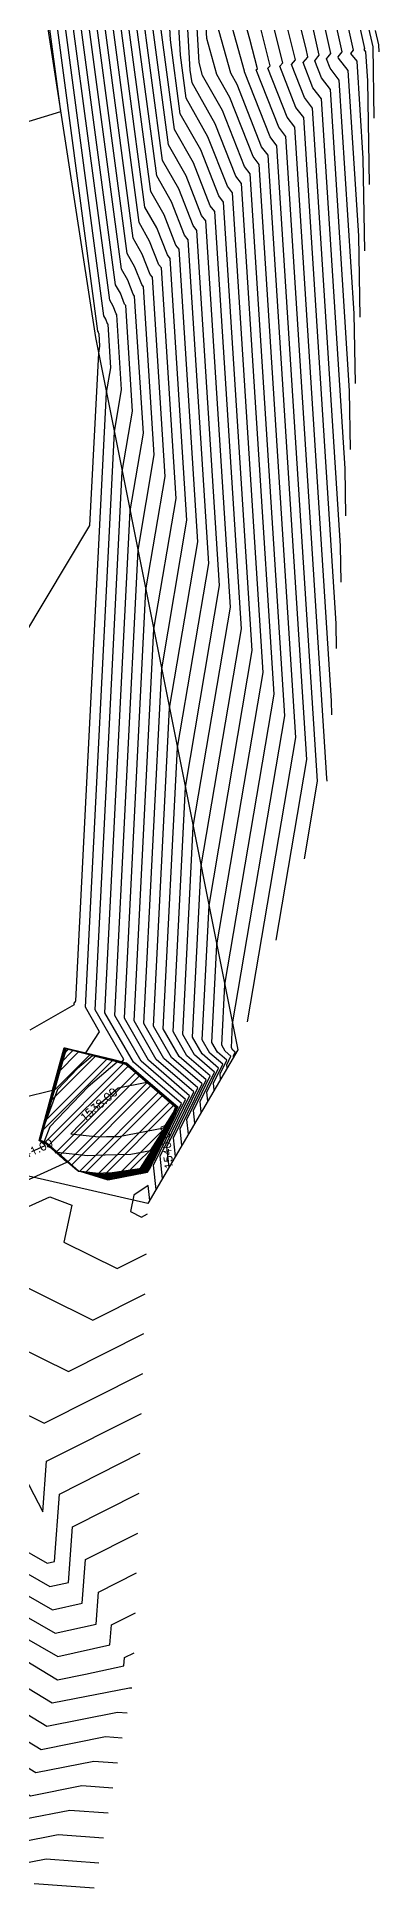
# Model space of a CAD drawing. Header units: metres. Extents: x 1097517 to 1097766, y 877052 to 877236.
# Drawn here: x 1097721.3 to 1097732.2, y 877082 to 877140.7 of the extents above; entities that cross this region are included whole.
import ezdxf

# ---------------------------------------------------------------- set-up
doc = ezdxf.new("R2010")
doc.units = ezdxf.units.M
doc.layers.add('C-TOPO-MAJR', color=9, linetype='Continuous')
doc.layers.add('C-TOPO-MINR', color=8, linetype='Continuous')
doc.styles.get("Standard").update_dxf_attribs({"font": 'simplex.shx'})

msp = doc.modelspace()

# ---------------------------------------------------------------- hatches: boundary and pattern name
at = {"transparency": 33554615}
h = msp.add_hatch(dxfattribs=at)
h.set_pattern_fill('ANSI32', color=5, scale=0.05)
h.paths.add_polyline_path([(1097716.711, 877140.069), (1097719.049, 877139.588), (1097720.677, 877136.489), (1097719.714, 877134.492), (1097718.213, 877133.478), (1097716.636, 877133.535), (1097714.922, 877134.568), (1097714.092, 877136.088), (1097714.321, 877138.296), (1097715.102, 877139.835)])
h.paths.add_polyline_path([(1097724.851, 877104.675), (1097723.572, 877104.438), (1097722.63, 877104.723), (1097721.383, 877105.694), (1097722.178, 877108.644), (1097724.024, 877108.193), (1097725.794, 877106.766)])

# ---------------------------------------------------------------- linework, layer by layer
at = {"color": 7, "true_color": 0xf0f0f0, "elevation": 1524.878, "flags": 128}
msp.add_lwpolyline([(1097720.55, 877148.199), (1097723.179, 877131.191), (1097727.699, 877108.578), (1097724.844, 877103.697), (1097712.386, 877106.545), (1097707.255, 877107.95), (1097699.484, 877109.577), (1097694.98, 877110.431), (1097691.399, 877111.264), (1097684.838, 877112.8), (1097681.402, 877113.693), (1097679.102, 877114.672), (1097676.039, 877119.653), (1097674.323, 877124.089), (1097671.729, 877129.899), (1097670.225, 877133.67), (1097669.377, 877136.138), (1097667.361, 877142.072)], dxfattribs=at)
at = {"layer": 'C-TOPO-MAJR', "color": 32, "linetype": 'Continuous', "lineweight": -3, "flags": 128}
for points, elevation in [([(1097727.154, 877107.647), (1097727.137, 877107.808), (1097727.35, 877108.245), (1097727.053, 877108.501), (1097726.878, 877108.806), (1097727.034, 877111.905), (1097728.506, 877120.556), (1097727.53, 877135.783), (1097727.366, 877135.996), (1097726.751, 877137.563), (1097726.057, 877138.782), (1097725.874, 877140.157), (1097725.369, 877148.981)], 1538), ([(1097706.622, 877144.691), (1097704.673, 877140.253), (1097704.663, 877140.196), (1097704.604, 877139.686), (1097704.791, 877140.156), (1097709.882, 877141.095), (1097714.091, 877138.198), (1097714.184, 877136.976), (1097714.332, 877138.238), (1097714.498, 877138.382), (1097715.144, 877139.833), (1097716.749, 877140.047), (1097716.749, 877140.047), (1097719.041, 877139.589), (1097719.053, 877139.575), (1097719.246, 877139.212), (1097719.052, 877139.583), (1097719.793, 877138.582), (1097720.661, 877137.928), (1097722.07, 877138.365), (1097720.812, 877147.803)], 1542), ([(1097721.157, 877105.35), (1097721.579, 877105.541), (1097721.429, 877105.675), (1097721.384, 877105.694), (1097722.076, 877108.247), (1097722.188, 877108.637), (1097724.024, 877108.193), (1097724.072, 877108.267), (1097724.072, 877108.267), (1097723.168, 877109.839), (1097724.029, 877126.937), (1097724.354, 877128.845), (1097724.139, 877132.204), (1097724.103, 877132.251), (1097723.967, 877132.597), (1097723.814, 877132.865), (1097722.077, 877145.892)], 1541), ([(1097732.036, 877138.15), (1097731.997, 877140.418), (1097730.916, 877145.086)], 1534), ([(1097725.513, 877104.842), (1097725.445, 877105.489), (1097726.299, 877107.243), (1097725.109, 877108.27), (1097724.405, 877109.495), (1097725.031, 877121.926), (1097725.738, 877126.082), (1097725.269, 877133.397), (1097725.19, 877133.499), (1097724.895, 877134.252), (1097724.562, 877134.838), (1097723.343, 877143.98)], 1540), ([(1097731.435, 877129.732), (1097731.397, 877131.952), (1097730.922, 877139.363), (1097730.629, 877139.742), (1097730.514, 877140.036), (1097730.569, 877140.099), (1097730.65, 877140.202), (1097729.774, 877144.161)], 1535), ([(1097730.834, 877121.314), (1097730.82, 877122.113), (1097729.792, 877138.169), (1097729.542, 877138.493), (1097729.029, 877139.8), (1097729.126, 877139.91), (1097728.433, 877142.688)], 1536), ([(1097689.112, 877142.397), (1097689.252, 877138.753), (1097689.306, 877137.561), (1097690.128, 877135.293), (1097690.566, 877134.359), (1097692.135, 877130.173), (1097693.715, 877126.76), (1097694.265, 877125.881), (1097694.673, 877124.557), (1097695.256, 877122.11), (1097696.377, 877119.019), (1097697.214, 877117.228), (1097699.063, 877109.657), (1097699.62, 877108.23), (1097703.064, 877101.921), (1097704.042, 877099.827), (1097704.645, 877098.657), (1097705.195, 877097.664), (1097706.877, 877094.796), (1097707.583, 877094.192), (1097709.47, 877092.815), (1097721.28, 877085.629), (1097723.121, 877085.992), (1097723.879, 877085.935)], 1537), ([(1097726.334, 877106.244), (1097726.291, 877106.649), (1097726.825, 877107.744), (1097726.081, 877108.386), (1097725.641, 877109.151), (1097726.032, 877116.916), (1097727.122, 877123.319), (1097726.4, 877134.59), (1097726.278, 877134.748), (1097725.823, 877135.908), (1097725.309, 877136.81), (1097724.608, 877142.068)], 1539), ([(1097694.409, 877141.557), (1097694.8, 877140.478), (1097695.88, 877134.941), (1097696.957, 877132.163), (1097697.839, 877129.843), (1097697.865, 877129.853), (1097699.075, 877127.171), (1097699.901, 877125.403), (1097700.232, 877124.049), (1097705.429, 877115.346), (1097705.756, 877114.253), (1097707.278, 877114.797), (1097706.271, 877111.303), (1097706.7, 877108.066), (1097706.98, 877107.554), (1097707.556, 877106.32), (1097710.174, 877103.165), (1097717.868, 877100.566), (1097717.945, 877100.539), (1097717.977, 877100.53), (1097718.099, 877100.433), (1097722.32, 877098.357), (1097724.716, 877099.563)], 1540), ([(1097728.913, 877112.053), (1097729.89, 877117.793), (1097728.661, 877136.976), (1097728.454, 877137.245), (1097727.679, 877139.219), (1097727.472, 877139.582), (1097726.957, 877141.434)], 1537), ([(1097718.993, 877093.104), (1097721.73, 877091.534), (1097722.317, 877091.665), (1097722.444, 877093.433), (1097724.56, 877094.498)], 1539), ([(1097720.458, 877089.496), (1097721.973, 877088.574), (1097722.859, 877088.749), (1097724.078, 877089.021), (1097724.096, 877089.277), (1097724.404, 877089.432)], 1538), ([(1097720.587, 877082.684), (1097721.607, 877082.886), (1097723.28, 877082.758)], 1536)]:
    msp.add_lwpolyline(points, dxfattribs=dict(at, elevation=elevation))
for points, elevation in [([(1097724.773, 877104.719), (1097725.059, 877105.171), (1097725.772, 877106.755), (1097724.638, 877107.727), (1097724.158, 877108.142), (1097723.32, 877108.352), (1097722.214, 877108.62), (1097721.82, 877107.256), (1097721.399, 877105.701), (1097721.525, 877105.646), (1097721.587, 877105.619), (1097722.376, 877104.95), (1097722.632, 877104.726), (1097722.866, 877104.699), (1097723.53, 877104.498), (1097723.867, 877104.547), (1097724.773, 877104.719)], 1540), ([(1097724.662, 877104.782), (1097725.355, 877105.878), (1097725.747, 877106.749), (1097725.124, 877107.283), (1097724.148, 877108.125), (1097722.446, 877108.552), (1097722.24, 877108.602), (1097721.565, 877106.265), (1097721.414, 877105.708), (1097721.459, 877105.688), (1097721.602, 877105.626), (1097721.966, 877105.317), (1097722.635, 877104.732), (1097723.246, 877104.66), (1097723.464, 877104.594), (1097724.338, 877104.72), (1097724.662, 877104.782)], 1539), ([(1097723.53, 877105.819), (1097723.914, 877105.825), (1097725.346, 877106.102), (1097725.652, 877106.585), (1097725.722, 877106.742), (1097725.61, 877106.838), (1097724.804, 877107.534), (1097723.901, 877107.359), (1097723.278, 877106.83), (1097722.393, 877105.907), (1097723.267, 877105.807), (1097723.53, 877105.819)], 1538)]:
    msp.add_lwpolyline(points, close=True, dxfattribs=dict(at, elevation=elevation))
at = {"layer": 'C-TOPO-MINR', "color": 8, "linetype": 'Continuous', "lineweight": -3, "flags": 128}
for points, elevation in [([(1097727.359, 877107.997), (1097727.349, 877108.098), (1097727.482, 877108.37), (1097727.297, 877108.53), (1097727.187, 877108.72), (1097727.284, 877110.652), (1097728.852, 877119.865), (1097727.813, 877136.082), (1097727.638, 877136.308), (1097726.983, 877137.977), (1097726.244, 877139.275), (1097726.19, 877139.679), (1097725.656, 877149.028)], 1537.75), ([(1097727.564, 877108.348), (1097727.56, 877108.388), (1097727.613, 877108.496), (1097727.54, 877108.559), (1097727.496, 877108.634), (1097727.535, 877109.4), (1097729.198, 877119.175), (1097728.096, 877136.38), (1097727.91, 877136.621), (1097727.215, 877138.391), (1097726.582, 877139.503), (1097726.466, 877139.922), (1097725.942, 877149.074)], 1537.5), ([(1097728.01, 877109.467), (1097729.544, 877118.484), (1097728.378, 877136.678), (1097728.182, 877136.933), (1097727.447, 877138.805), (1097727.027, 877139.543), (1097726.711, 877140.678), (1097726.228, 877149.121)], 1537.25), ([(1097726.949, 877107.296), (1097726.926, 877107.518), (1097727.219, 877108.12), (1097726.81, 877108.472), (1097726.569, 877108.892), (1097726.784, 877113.158), (1097728.16, 877121.247), (1097727.248, 877135.485), (1097727.094, 877135.684), (1097726.519, 877137.149), (1097725.87, 877138.289), (1097725.558, 877140.635), (1097725.083, 877148.935)], 1538.25), ([(1097731.735, 877133.941), (1097731.685, 877136.872), (1097731.487, 877139.959), (1097731.295, 877140.208), (1097731.374, 877140.309), (1097729.678, 877147.968)], 1534.5), ([(1097731.885, 877136.046), (1097731.829, 877139.332), (1097731.77, 877140.257), (1097731.712, 877140.332), (1097731.736, 877140.362), (1097730.076, 877147.858)], 1534.25), ([(1097704.042, 877141.247), (1097703.825, 877139.998), (1097703.584, 877137.907), (1097702.432, 877135.826), (1097702.937, 877128.553), (1097703.514, 877127.411), (1097703.514, 877127.411), (1097709.087, 877119.251), (1097709.221, 877119.026), (1097709.439, 877118.3), (1097712.247, 877115.07), (1097712.296, 877116.172), (1097715.983, 877115.574), (1097720.903, 877121.722), (1097723.002, 877125.217), (1097723.278, 877130.695), (1097723.316, 877130.917), (1097723.291, 877131.309), (1097723.287, 877131.315), (1097723.271, 877131.355), (1097723.253, 877131.386), (1097721.128, 877147.325)], 1541.75), ([(1097721.106, 877109.21), (1097722.507, 877110.008), (1097722.488, 877110.039), (1097722.488, 877110.039), (1097722.539, 877110.103), (1097722.556, 877110.131), (1097723.529, 877129.442), (1097723.662, 877130.227), (1097723.574, 877131.607), (1097723.559, 877131.627), (1097723.503, 877131.769), (1097723.44, 877131.879), (1097721.445, 877146.847)], 1541.5), ([(1097720.869, 877107.064), (1097721.814, 877107.294), (1097722.139, 877108.494), (1097722.182, 877108.641), (1097722.873, 877108.474), (1097723.309, 877109.142), (1097723.309, 877109.142), (1097722.859, 877109.925), (1097723.779, 877128.19), (1097724.008, 877129.536), (1097723.856, 877131.906), (1097723.831, 877131.939), (1097723.735, 877132.183), (1097723.627, 877132.372), (1097721.761, 877146.37)], 1541.25), ([(1097731.585, 877131.837), (1097731.541, 877134.412), (1097731.205, 877139.661), (1097730.901, 877140.054), (1097730.885, 877140.095), (1097730.893, 877140.104), (1097731.012, 877140.255), (1097729.726, 877146.065)], 1534.75), ([(1097720.363, 877104.139), (1097722.271, 877105.003), (1097721.746, 877105.47), (1097721.576, 877105.614), (1097721.574, 877105.615), (1097721.388, 877105.696), (1097722.012, 877107.999), (1097722.195, 877108.633), (1097723.976, 877108.202), (1097724.165, 877108.154), (1097724.273, 877108.061), (1097725.79, 877106.76), (1097725.027, 877105.063), (1097725.905, 877106.867), (1097724.38, 877108.183), (1097723.477, 877109.753), (1097724.28, 877125.684), (1097724.7, 877128.154), (1097724.421, 877132.502), (1097724.375, 877132.563), (1097724.199, 877133.01), (1097724.001, 877133.358), (1097722.394, 877145.414)], 1540.75), ([(1097725.103, 877104.14), (1097725.022, 877104.909), (1097726.037, 877106.992), (1097724.623, 877108.212), (1097723.786, 877109.667), (1097724.53, 877124.432), (1097725.046, 877127.464), (1097724.704, 877132.8), (1097724.646, 877132.875), (1097724.431, 877133.424), (1097724.188, 877133.851), (1097722.71, 877144.936)], 1540.5), ([(1097725.308, 877104.491), (1097725.233, 877105.199), (1097726.168, 877107.117), (1097724.866, 877108.241), (1097724.095, 877109.581), (1097724.78, 877123.179), (1097725.392, 877126.773), (1097724.987, 877133.099), (1097724.918, 877133.187), (1097724.663, 877133.838), (1097724.375, 877134.344), (1097723.027, 877144.458)], 1540.25), ([(1097731.134, 877125.523), (1097731.108, 877127.033), (1097730.357, 877138.766), (1097730.086, 877139.117), (1097729.771, 877139.918), (1097729.921, 877140.089), (1097729.927, 877140.095), (1097729.869, 877140.354), (1097728.782, 877144.714)], 1535.5), ([(1097730.984, 877123.419), (1097730.964, 877124.573), (1097730.074, 877138.468), (1097729.814, 877138.805), (1097729.4, 877139.859), (1097729.529, 877140.006), (1097728.607, 877143.701)], 1535.75), ([(1097725.719, 877105.192), (1097725.656, 877105.779), (1097726.431, 877107.368), (1097725.352, 877108.299), (1097724.714, 877109.409), (1097725.281, 877120.674), (1097726.084, 877125.391), (1097725.552, 877133.695), (1097725.462, 877133.812), (1097725.127, 877134.666), (1097724.749, 877135.331), (1097723.659, 877143.502)], 1539.75), ([(1097689.523, 877143.023), (1097689.653, 877139.632), (1097689.731, 877137.894), (1097690.929, 877134.588), (1097691.122, 877134.176), (1097692.849, 877129.569), (1097694.081, 877126.907), (1097694.51, 877126.222), (1097694.829, 877125.19), (1097695.283, 877123.281), (1097696.517, 877119.88), (1097697.438, 877117.909), (1097699.473, 877109.579), (1097699.488, 877109.54), (1097703.39, 877102.39), (1097704.498, 877100.018), (1097705.181, 877098.692), (1097705.805, 877097.566), (1097707.083, 877095.387), (1097708.101, 877094.517), (1097708.326, 877094.352), (1097721.454, 877086.365), (1097723.499, 877086.769), (1097724.029, 877086.729)], 1537.25), ([(1097725.924, 877105.543), (1097725.868, 877106.069), (1097726.562, 877107.493), (1097725.595, 877108.328), (1097725.023, 877109.323), (1097725.532, 877119.421), (1097726.43, 877124.701), (1097725.835, 877133.994), (1097725.734, 877134.124), (1097725.359, 877135.08), (1097724.936, 877135.824), (1097723.976, 877143.024)], 1539.5), ([(1097726.129, 877105.893), (1097726.08, 877106.359), (1097726.693, 877107.619), (1097725.838, 877108.357), (1097725.332, 877109.237), (1097725.782, 877118.168), (1097726.776, 877124.01), (1097726.117, 877134.292), (1097726.006, 877134.436), (1097725.591, 877135.494), (1097725.123, 877136.317), (1097724.292, 877142.546)], 1539.25), ([(1097730.533, 877117.105), (1097730.532, 877117.193), (1097729.226, 877137.573), (1097728.998, 877137.869), (1097728.287, 877139.682), (1097728.32, 877139.719), (1097728.084, 877140.662), (1097727.449, 877142.947)], 1536.5), ([(1097729.817, 877114.639), (1097730.236, 877117.102), (1097728.944, 877137.275), (1097728.726, 877137.557), (1097727.915, 877139.623), (1097727.916, 877139.624), (1097727.91, 877139.649), (1097727.203, 877142.19)], 1536.75), ([(1097731.284, 877127.628), (1097731.253, 877129.493), (1097730.639, 877139.064), (1097730.357, 877139.43), (1097730.143, 877139.977), (1097730.245, 877140.094), (1097730.289, 877140.149), (1097729.821, 877142.258)], 1535.25), ([(1097688.702, 877141.772), (1097688.851, 877137.874), (1097688.881, 877137.228), (1097689.326, 877135.999), (1097690.009, 877134.542), (1097691.421, 877130.777), (1097693.348, 877126.613), (1097694.019, 877125.54), (1097694.518, 877123.925), (1097695.228, 877120.939), (1097696.237, 877118.158), (1097696.99, 877116.546), (1097698.654, 877109.734), (1097699.752, 877106.921), (1097702.738, 877101.451), (1097703.585, 877099.637), (1097704.108, 877098.622), (1097704.585, 877097.761), (1097706.671, 877094.204), (1097707.065, 877093.867), (1097710.613, 877091.278), (1097721.107, 877084.893), (1097722.742, 877085.216), (1097723.729, 877085.14)], 1536.75), ([(1097726.539, 877106.595), (1097726.503, 877106.938), (1097726.956, 877107.869), (1097726.324, 877108.415), (1097725.95, 877109.065), (1097726.283, 877115.663), (1097727.468, 877122.628), (1097726.683, 877134.888), (1097726.55, 877135.06), (1097726.055, 877136.322), (1097725.496, 877137.303), (1097724.925, 877141.59)], 1538.75), ([(1097730.683, 877119.209), (1097730.676, 877119.653), (1097729.509, 877137.871), (1097729.27, 877138.181), (1097728.658, 877139.741), (1097728.723, 877139.815), (1097728.259, 877141.675)], 1536.25), ([(1097688.291, 877141.147), (1097688.451, 877136.996), (1097688.455, 877136.895), (1097688.524, 877136.704), (1097689.453, 877134.725), (1097690.706, 877131.38), (1097692.981, 877126.465), (1097693.773, 877125.199), (1097694.362, 877123.293), (1097695.2, 877119.769), (1097696.097, 877117.297), (1097696.766, 877115.865), (1097698.245, 877109.812), (1097699.885, 877105.611), (1097702.411, 877100.982), (1097703.129, 877099.446), (1097703.571, 877098.588), (1097703.975, 877097.859), (1097706.464, 877093.613), (1097706.547, 877093.543), (1097711.756, 877089.741), (1097720.934, 877084.157), (1097722.364, 877084.439), (1097723.579, 877084.346)], 1536.5), ([(1097693.559, 877140.891), (1097694.166, 877139.216), (1097695.034, 877134.763), (1097696.535, 877130.893), (1097697.762, 877127.663), (1097697.764, 877127.663), (1097697.849, 877127.474), (1097699.453, 877124.04), (1097700.096, 877121.411), (1097704.345, 877114.294), (1097704.613, 877113.4), (1097705.857, 877113.846), (1097705.033, 877110.988), (1097705.385, 877108.342), (1097706.327, 877106.615), (1097708.269, 877102.457), (1097708.72, 877101.914), (1097710.044, 877101.467), (1097714.364, 877099.934), (1097716.171, 877099.431), (1097720.346, 877096.124), (1097721.503, 877093.911), (1097721.618, 877095.51), (1097724.638, 877097.031)], 1539.5), ([(1097693.984, 877141.224), (1097694.483, 877139.847), (1097695.457, 877134.852), (1097696.746, 877131.528), (1097697.8, 877128.753), (1097697.814, 877128.758), (1097698.462, 877127.323), (1097699.677, 877124.722), (1097700.164, 877122.73), (1097704.887, 877114.82), (1097705.185, 877113.826), (1097706.567, 877114.321), (1097705.652, 877111.145), (1097706.042, 877108.204), (1097706.653, 877107.084), (1097707.912, 877104.389), (1097709.447, 877102.539), (1097713.956, 877101.016), (1097716.154, 877100.237), (1097717.074, 877099.981), (1097720.603, 877097.185), (1097721.547, 877096.721), (1097724.677, 877098.297)], 1539.75), ([(1097726.744, 877106.945), (1097726.714, 877107.228), (1097727.087, 877107.994), (1097726.567, 877108.443), (1097726.26, 877108.978), (1097726.533, 877114.41), (1097727.814, 877121.938), (1097726.965, 877135.187), (1097726.822, 877135.372), (1097726.287, 877136.735), (1097725.683, 877137.796), (1097725.241, 877141.113)], 1538.5), ([(1097732.186, 877140.255), (1097732.182, 877140.476), (1097732.077, 877140.931)], 1533.75), ([(1097719.569, 877102.928), (1097721.723, 877103.903), (1097722.429, 877103.639), (1097722.168, 877102.465), (1097723.867, 877101.629), (1097724.795, 877102.096)], 1540.5), ([(1097724.898, 877103.79), (1097724.848, 877104.263), (1097724.4, 877103.956), (1097724.285, 877103.44), (1097724.64, 877103.265), (1097724.834, 877103.363)], 1540.75), ([(1097720.05, 877101.49), (1097723.093, 877099.993), (1097724.755, 877100.83)], 1540.25), ([(1097720.569, 877092.892), (1097721.646, 877092.274), (1097721.876, 877092.326), (1097722.031, 877094.472), (1097724.599, 877095.764)], 1539.25), ([(1097714.263, 877093.741), (1097721.984, 877089.313), (1097723.637, 877089.682), (1097723.683, 877090.316), (1097724.443, 877090.699)], 1538.25), ([(1097715.84, 877093.528), (1097721.899, 877090.053), (1097723.197, 877090.343), (1097723.27, 877091.355), (1097724.482, 877091.965)], 1538.5), ([(1097717.416, 877093.316), (1097721.815, 877090.794), (1097722.757, 877091.004), (1097722.857, 877092.394), (1097724.521, 877093.231)], 1538.75), ([(1097711.878, 877093.033), (1097721.627, 877087.102), (1097723.878, 877087.546), (1097724.179, 877087.523)], 1537.5), ([(1097716.168, 877091.264), (1097721.8, 877087.838), (1097724.256, 877088.322), (1097724.329, 877088.317)], 1537.75), ([(1097720.761, 877083.421), (1097721.986, 877083.662), (1097723.43, 877083.552)], 1536.25), ([(1097721.229, 877082.109), (1097723.13, 877081.964)], 1535.75)]:
    msp.add_lwpolyline(points, dxfattribs=dict(at, elevation=elevation))
for points, elevation in [([(1097724.829, 877104.688), (1097724.911, 877104.818), (1097725.784, 877106.758), (1097724.395, 877107.95), (1097724.162, 877108.15), (1097723.757, 877108.252), (1097722.201, 877108.628), (1097721.948, 877107.751), (1097721.391, 877105.698), (1097721.558, 877105.625), (1097721.58, 877105.616), (1097722.581, 877104.767), (1097722.63, 877104.723), (1097722.676, 877104.718), (1097723.564, 877104.45), (1097723.632, 877104.46), (1097724.829, 877104.688)], 1540.5), ([(1097724.801, 877104.703), (1097724.985, 877104.995), (1097725.778, 877106.757), (1097724.516, 877107.838), (1097724.16, 877108.146), (1097723.539, 877108.302), (1097722.208, 877108.624), (1097721.884, 877107.504), (1097721.395, 877105.699), (1097721.541, 877105.636), (1097721.584, 877105.617), (1097722.478, 877104.858), (1097722.631, 877104.725), (1097722.771, 877104.708), (1097723.547, 877104.474), (1097723.749, 877104.503), (1097724.801, 877104.703)], 1540.25), ([(1097724.745, 877104.735), (1097725.133, 877105.348), (1097725.765, 877106.753), (1097724.759, 877107.616), (1097724.155, 877108.138), (1097723.102, 877108.402), (1097722.221, 877108.615), (1097721.756, 877107.008), (1097721.402, 877105.703), (1097721.508, 877105.657), (1097721.591, 877105.621), (1097722.273, 877105.042), (1097722.632, 877104.728), (1097722.961, 877104.689), (1097723.514, 877104.522), (1097723.985, 877104.59), (1097724.745, 877104.735)], 1539.75), ([(1097724.717, 877104.751), (1097725.207, 877105.525), (1097725.759, 877106.752), (1097724.881, 877107.505), (1097724.153, 877108.133), (1097722.883, 877108.452), (1097722.227, 877108.611), (1097721.692, 877106.761), (1097721.406, 877105.704), (1097721.492, 877105.667), (1097721.595, 877105.622), (1097722.171, 877105.134), (1097722.633, 877104.729), (1097723.056, 877104.679), (1097723.497, 877104.546), (1097724.102, 877104.634), (1097724.717, 877104.751)], 1539.5), ([(1097724.69, 877104.766), (1097725.281, 877105.701), (1097725.753, 877106.75), (1097725.003, 877107.394), (1097724.15, 877108.129), (1097722.665, 877108.502), (1097722.234, 877108.607), (1097721.628, 877106.513), (1097721.41, 877105.706), (1097721.475, 877105.678), (1097721.598, 877105.624), (1097722.068, 877105.226), (1097722.634, 877104.73), (1097723.151, 877104.67), (1097723.48, 877104.57), (1097724.22, 877104.677), (1097724.69, 877104.766)], 1539.25), ([(1097724.634, 877104.798), (1097725.43, 877106.055), (1097725.741, 877106.747), (1097725.246, 877107.172), (1097724.145, 877108.121), (1097722.311, 877108.582), (1097722.274, 877108.55), (1097722.225, 877108.499), (1097722.194, 877108.415), (1097721.501, 877106.017), (1097721.417, 877105.709), (1097721.442, 877105.698), (1097721.606, 877105.627), (1097721.863, 877105.409), (1097722.635, 877104.733), (1097723.341, 877104.65), (1097723.447, 877104.618), (1097724.455, 877104.764), (1097724.634, 877104.798)], 1538.75), ([(1097724.606, 877104.813), (1097725.504, 877106.232), (1097725.735, 877106.745), (1097725.367, 877107.061), (1097724.143, 877108.117), (1097723.086, 877108.382), (1097722.609, 877107.977), (1097721.973, 877107.314), (1097721.569, 877106.227), (1097721.437, 877105.77), (1097721.421, 877105.711), (1097721.426, 877105.709), (1097721.61, 877105.629), (1097721.76, 877105.501), (1097722.636, 877104.735), (1097723.264, 877104.661), (1097723.433, 877104.669), (1097723.634, 877104.672), (1097724.573, 877104.807), (1097724.606, 877104.813)], 1538.5), ([(1097723.482, 877105.244), (1097724.301, 877105.256), (1097724.925, 877105.377), (1097725.578, 877106.408), (1097725.729, 877106.744), (1097725.489, 877106.95), (1097724.14, 877108.113), (1097723.861, 877108.183), (1097722.944, 877107.403), (1097721.721, 877106.129), (1097721.546, 877105.66), (1097721.613, 877105.631), (1097721.658, 877105.593), (1097721.961, 877105.328), (1097722.92, 877105.218), (1097723.482, 877105.244)], 1538.25)]:
    msp.add_lwpolyline(points, close=True, dxfattribs=dict(at, elevation=elevation))

# ---------------------------------------------------------------- texts
at = {"layer": 'C-TOPO-MAJR', "color": 7, "linetype": 'Continuous', "lineweight": -3, "true_color": 0xf0f0f0, "char_height": 0.254, "attachment_point": 5}
for s, insert, rotation in [('1538.00', (1097723.278, 877106.83, 1538), 40.36549), ('1540.00', (1097725.445, 877105.489, 1540), 96.03737), ('1541.00', (1097721.157, 877105.35, 1541), 24.35536)]:
    msp.add_mtext(s, dxfattribs=dict(at, insert=insert, rotation=rotation))

doc.saveas('drawing.dxf')
